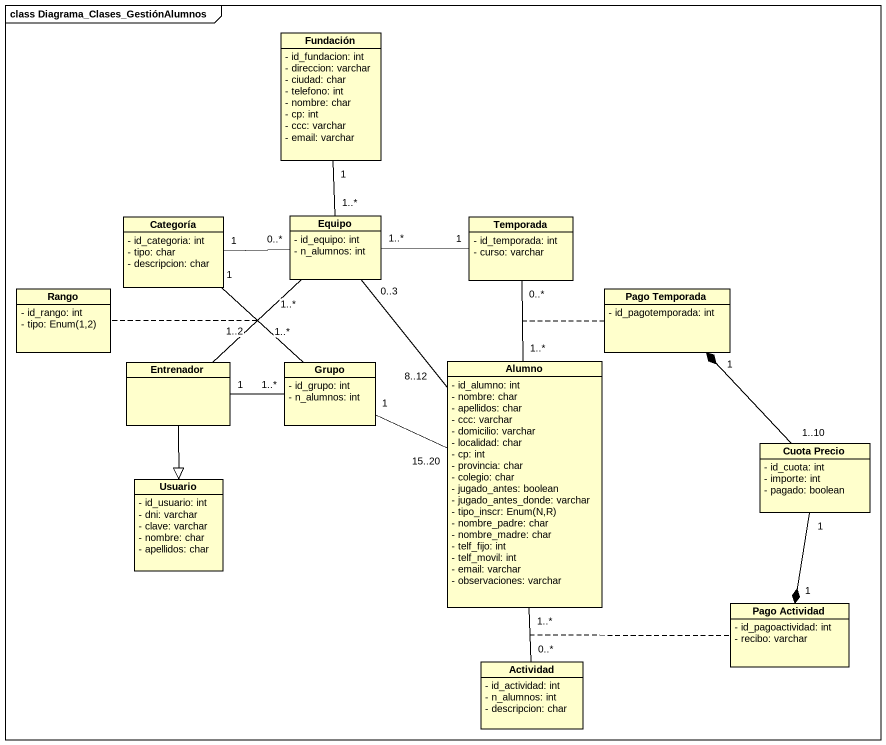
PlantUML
@startuml
mainframe class Diagrama_Clases_GestiónAlumnos
hide circle
hide empty members
skinparam classAttributeIconSize 0
class Fundación {
  - id_fundacion: int
  - direccion: varchar
  - ciudad: char
  - telefono: int
  - nombre: char
  - cp: int
  - ccc: varchar
  - email: varchar
}
class Categoría {
  - id_categoria: int
  - tipo: char
  - descripcion: char
}
class Equipo {
  - id_equipo: int
  - n_alumnos: int
}
class Temporada {
  - id_temporada: int
  - curso: varchar
}
class Rango {
  - id_rango: int
  {field} - tipo: Enum(1,2)
}
class "Pago Temporada" as Pago_Temporada {
  - id_pagotemporada: int
}
class Entrenador
class Grupo {
  - id_grupo: int
  - n_alumnos: int
}
class Alumno {
  - id_alumno: int
  - nombre: char
  - apellidos: char
  - ccc: varchar
  - domicilio: varchar
  - localidad: char
  - cp: int
  - provincia: char
  - colegio: char
  - jugado_antes: boolean
  - jugado_antes_donde: varchar
  {field} - tipo_inscr: Enum(N,R)
  - nombre_padre: char
  - nombre_madre: char
  - telf_fijo: int
  - telf_movil: int
  - email: varchar
  - observaciones: varchar
}
class "Cuota Precio" as Cuota_Precio {
  - id_cuota: int
  - importe: int
  - pagado: boolean
}
class Usuario {
  - id_usuario: int
  - dni: varchar
  - clave: varchar
  - nombre: char
  - apellidos: char
}
class "Pago Actividad" as Pago_Actividad {
  - id_pagoactividad: int
  - recibo: varchar
}
class Actividad {
  - id_actividad: int
  - n_alumnos: int
  - descripcion: char
}
Fundación "1" -- "1..*" Equipo
Categoría "1" -right- "0..*" Equipo
Categoría "1" -- "1..*" Grupo
Equipo "1..*" -right- "1" Temporada
Temporada "0..*" -- "1..*" Alumno
(Temporada, Alumno) .. Pago_Temporada
Entrenador "1..2" -up- "1..*" Equipo
(Entrenador, Equipo) .. Rango
Entrenador "1" -right- "1..*" Grupo
Entrenador --|> Usuario
Alumno "8..12" -up- "0..3" Equipo
Alumno "15..20" -left- "1" Grupo
Alumno "1..*" -- "0..*" Actividad
(Alumno, Actividad) .. Pago_Actividad
Cuota_Precio "1..10" -up-* "1" Pago_Temporada
Cuota_Precio "1" --* "1" Pago_Actividad
@enduml
